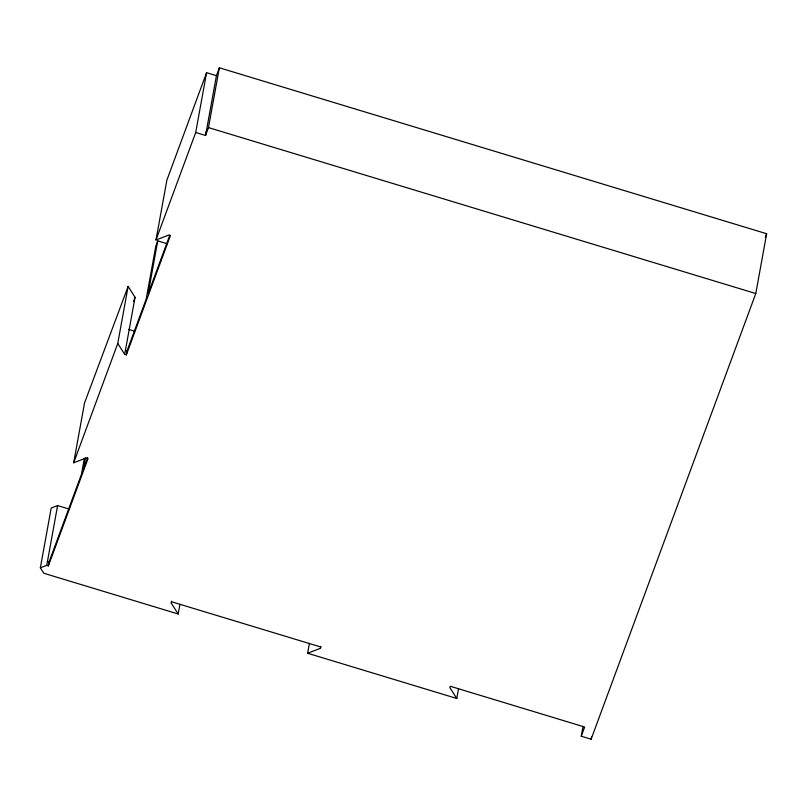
<?xml version="1.0" encoding="UTF-8"?>
<svg xmlns="http://www.w3.org/2000/svg" width="807" height="807" viewBox="0 0 807 807"><rect width="100%" height="100%" fill="white"/><g stroke="black" fill="none" stroke-linecap="round" stroke-linejoin="round"><path stroke-width="1.21" d="M309.414 643.32L307.608 653.246L320.389 648.334L320.752 646.346M179.961 604.231L178.186 613.996L43.82 573.263L40.35 567.815L51.214 508.017L57.61 505.575L69.553 509.197M40.35 567.815L46.735 565.374L57.61 505.575M46.735 565.374L48.38 565.868L49.106 561.884L81.457 474.324L84.372 458.275M48.38 565.868L88.084 458.396L86.45 457.902L73.669 462.794L84.533 402.996L128.121 286.424L135.062 297.299L124.692 354.364L126.336 354.868L170.418 235.563L168.774 235.059L155.993 239.961L166.867 180.163L206.572 72.691L216.437 75.676L205.563 135.475L195.708 132.489L206.572 72.691M85.421 457.962L83.393 469.069L87.559 457.791M73.669 462.794L117.751 343.489L128.121 286.424M126.336 354.868L127.062 350.884L146.148 299.215L155.801 246.135L157.738 240.869L167.321 243.785M157.738 240.869L148.095 293.96L169.833 235.109M205.563 135.475L208.478 127.587L219.353 67.788L766.65 233.737L755.786 293.536L591.128 739.212L581.262 736.216L583.037 726.451M178.186 613.996L171.235 603.122L171.598 601.124M307.608 653.246L456.762 698.469L458.568 688.542M591.128 739.212L591.571 736.771M216.437 75.676L219.353 67.788M155.993 239.961L195.708 132.489M133.448 301.687L135.062 297.299M205.422 133.851L206.289 131.491M171.235 603.122L171.72 601.81L320.883 647.022L320.389 648.334M765.339 237.288L766.65 233.737M581.262 736.216L584.661 727.016L450.306 686.273L449.822 687.594L456.762 698.469M208.478 127.587L755.786 293.536M128.565 329.387L134.577 331.213M125.418 350.379L127.062 350.884M47.462 561.379L49.106 561.884M117.751 343.489L124.692 354.364"/></g></svg>
